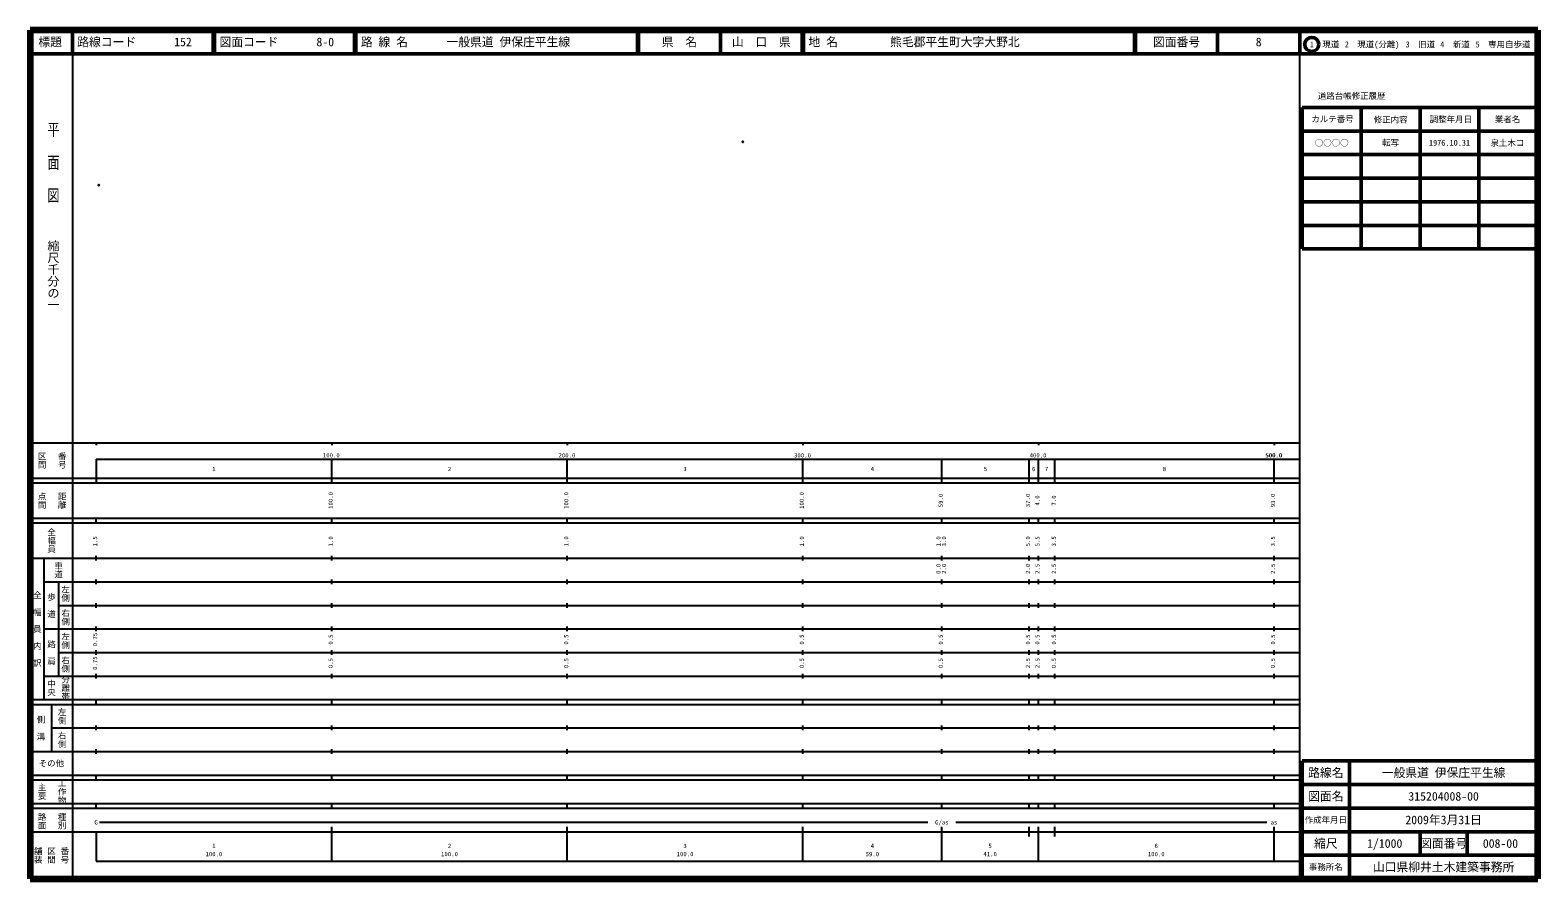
# Model space of a CAD drawing. Units: millimetres on the paper. Extents: x 40 to 680, y 20 to 380.
import ezdxf
from ezdxf.enums import TextEntityAlignment as Align

# ---------------------------------------------------------------- set-up
doc = ezdxf.new("R2010")
doc.units = ezdxf.units.MM
doc.header["$PDMODE"] = 32
doc.header["$PDSIZE"] = 0.5
doc.layers.add('M-OTRS', color=6, linetype='Continuous')
doc.layers.add('M-TTL-TXT', color=7, linetype='Continuous')
for name, color, linetype, lineweight in [('M-TTL', 2, 'Continuous', 140), ('M-TTL-BAND', 7, 'Continuous', 25), ('M-TTL-FRAM', 2, 'Continuous', 50), ('M-TTL-LINE', 7, 'Continuous', 50)]:
    doc.layers.add(name, color=color, linetype=linetype, lineweight=lineweight)
doc.styles.add('@ＭＳ ゴシック', font='')
doc.styles.add('ＭＳ ゴシック', font='')
doc.styles.get('@ＭＳ ゴシック').set_extended_font_data('@MS Gothic')
doc.styles.get('ＭＳ ゴシック').set_extended_font_data('MS Gothic')

msp = doc.modelspace()

# ---------------------------------------------------------------- linework, layer by layer
at = {"layer": 'M-OTRS'}
for p in [(342.508, 332.639), (69.186, 314.231)]:
    msp.add_point(p, dxfattribs=at)
at = {"layer": 'M-TTL'}
for p, q in [((40, 380), (40, 20)), ((680, 380), (40, 380)), ((680, 20), (680, 380)), ((40, 20), (680, 20))]:
    msp.add_line(p, q, dxfattribs=at)
at = {"layer": 'M-TTL-BAND'}
for p, q in [((58, 370), (58, 20)), ((579, 20), (579, 370)), ((40, 205), (579, 205)), ((68, 205), (68, 204)), ((168, 205), (168, 204)), ((268, 205), (268, 204)), ((368, 205), (368, 204)), ((468, 205), (468, 204)), ((568, 205), (568, 204)), ((68, 198), (579, 198)), ((68, 198), (68, 188)), ((168, 188), (168, 198)), ((268, 188), (268, 198)), ((368, 188), (368, 198)), ((427, 188), (427, 198)), ((464, 188), (464, 198)), ((468, 188), (468, 198)), ((475, 188), (475, 198)), ((568, 188), (568, 198)), ((40, 190), (579, 190)), ((40, 188), (579, 188)), ((40, 173), (579, 173)), ((68, 171), (68, 173)), ((168, 171), (168, 173)), ((268, 171), (268, 173)), ((368, 171), (368, 173)), ((427, 171), (427, 173)), ((464, 171), (464, 173)), ((468, 171), (468, 173)), ((475, 171), (475, 173)), ((568, 171), (568, 173)), ((40, 171), (579, 171)), ((40, 156), (579, 156)), ((46, 96), (46, 156)), ((68, 155), (68, 157)), ((168, 155), (168, 157)), ((268, 155), (268, 157)), ((368, 155), (368, 157)), ((427, 155), (427, 157)), ((464, 155), (464, 157)), ((468, 155), (468, 157)), ((475, 155), (475, 157)), ((568, 155), (568, 157)), ((46, 146), (579, 146)), ((52, 146), (52, 106)), ((68, 145), (68, 147)), ((168, 145), (168, 147)), ((268, 145), (268, 147)), ((368, 145), (368, 147)), ((427, 145), (427, 147)), ((464, 145), (464, 147)), ((468, 145), (468, 147)), ((475, 145), (475, 147)), ((568, 145), (568, 147)), ((52, 136), (579, 136)), ((68, 135), (68, 137)), ((168, 135), (168, 137)), ((268, 135), (268, 137)), ((368, 135), (368, 137)), ((427, 135), (427, 137)), ((464, 135), (464, 137)), ((468, 135), (468, 137)), ((475, 135), (475, 137)), ((568, 135), (568, 137)), ((46, 126), (579, 126)), ((68, 125), (68, 127)), ((168, 125), (168, 127)), ((268, 125), (268, 127)), ((368, 125), (368, 127)), ((427, 125), (427, 127)), ((464, 125), (464, 127)), ((468, 125), (468, 127)), ((475, 125), (475, 127)), ((568, 125), (568, 127)), ((52, 116), (579, 116)), ((68, 115), (68, 117)), ((168, 115), (168, 117)), ((268, 115), (268, 117)), ((368, 115), (368, 117)), ((427, 115), (427, 117)), ((464, 115), (464, 117)), ((468, 115), (468, 117)), ((475, 115), (475, 117)), ((568, 115), (568, 117)), ((46, 106), (579, 106)), ((68, 105), (68, 107)), ((168, 105), (168, 107)), ((268, 105), (268, 107)), ((368, 105), (368, 107)), ((427, 105), (427, 107)), ((464, 105), (464, 107)), ((468, 105), (468, 107)), ((475, 105), (475, 107)), ((568, 105), (568, 107)), ((40, 96), (579, 96)), ((68, 94), (68, 96)), ((168, 94), (168, 96)), ((268, 94), (268, 96)), ((368, 94), (368, 96)), ((427, 94), (427, 96)), ((464, 94), (464, 96)), ((468, 94), (468, 96)), ((475, 94), (475, 96)), ((568, 94), (568, 96)), ((40, 94), (579, 94)), ((49, 94), (49, 74)), ((49, 84), (579, 84)), ((68, 83), (68, 85)), ((168, 83), (168, 85)), ((268, 83), (268, 85)), ((368, 83), (368, 85)), ((427, 83), (427, 85)), ((464, 83), (464, 85)), ((468, 83), (468, 85)), ((475, 83), (475, 85)), ((568, 83), (568, 85)), ((40, 74), (579, 74)), ((68, 73), (68, 75)), ((168, 73), (168, 75)), ((268, 73), (268, 75)), ((368, 73), (368, 75)), ((427, 73), (427, 75)), ((464, 73), (464, 75)), ((468, 73), (468, 75)), ((475, 73), (475, 75)), ((568, 73), (568, 75)), ((40, 64), (579, 64)), ((68, 62), (68, 64)), ((168, 62), (168, 64)), ((268, 62), (268, 64)), ((368, 62), (368, 64)), ((427, 62), (427, 64)), ((464, 62), (464, 64)), ((468, 62), (468, 64)), ((475, 62), (475, 64)), ((568, 62), (568, 64)), ((40, 62), (579, 62)), ((40, 52), (579, 52)), ((68, 50), (68, 52)), ((168, 50), (168, 52)), ((268, 50), (268, 52)), ((368, 50), (368, 52)), ((427, 50), (427, 52)), ((464, 50), (464, 52)), ((468, 50), (468, 52)), ((475, 50), (475, 52)), ((568, 50), (568, 52)), ((40, 50), (579, 50)), ((40, 40), (579, 40)), ((68, 40), (68, 27.5)), ((69.5, 44), (421, 44)), ((168, 27.5), (168, 42)), ((268, 27.5), (268, 42)), ((368, 27.5), (368, 42)), ((427, 27.5), (427, 42)), ((433, 44), (565, 44)), ((464, 38), (464, 42)), ((468, 27.5), (468, 42)), ((475, 38), (475, 42)), ((568, 27.5), (568, 42)), ((68, 27.5), (579, 27.5))]:
    msp.add_line(p, q, dxfattribs=at)
at = {"layer": 'M-TTL-FRAM'}
for p, q in [((580, 347.197), (580, 287.197)), ((580, 347.197), (680, 347.197)), ((580, 287.197), (680, 287.197)), ((680, 70), (580, 70)), ((580, 70), (580, 20))]:
    msp.add_line(p, q, dxfattribs=at)
at = {"layer": 'M-TTL-LINE'}
for p, q in [((58, 380), (58, 370)), ((117.75, 380), (117.75, 370)), ((118.25, 380), (118.25, 370)), ((177.75, 380), (177.75, 370)), ((178.25, 380), (178.25, 370)), ((297.75, 380), (297.75, 370)), ((298.25, 380), (298.25, 370)), ((333, 380), (333, 370)), ((367.75, 380), (367.75, 370)), ((368.25, 380), (368.25, 370)), ((508.747, 380), (508.747, 370)), ((509.247, 380), (509.247, 370)), ((543.997, 380), (543.997, 370)), ((579, 380), (579, 370)), ((40, 370), (680, 370)), ((605, 347.197), (605, 287.197)), ((630, 347.197), (630, 287.197)), ((655, 347.197), (655, 287.197)), ((580, 337.197), (680, 337.197)), ((580, 327.197), (680, 327.197)), ((580, 317.197), (680, 317.197)), ((580, 307.197), (680, 307.197)), ((580, 297.197), (680, 297.197)), ((600, 70), (600, 20)), ((680, 60), (580, 60)), ((680, 50), (580, 50)), ((680, 40), (580, 40)), ((630, 40), (630, 30)), ((650, 40), (650, 30)), ((680, 30), (580, 30))]:
    msp.add_line(p, q, dxfattribs=at)
msp.add_circle((584.031, 373.958), 3, dxfattribs=at)

# ---------------------------------------------------------------- texts
at = {"layer": 'M-TTL-BAND', "style": '@ＭＳ ゴシック', "width": 1.4}
msp.add_text('平  面  図', height=3.666, rotation=270, dxfattribs=at).set_placement((49.777, 306.475), align=Align.MIDDLE_RIGHT)
at = {"layer": 'M-TTL-BAND', "style": '@ＭＳ ゴシック'}
msp.add_text('縮尺千分の一', height=3.666, rotation=270, dxfattribs=at).set_placement((49.777, 261.03), align=Align.MIDDLE_RIGHT)
for s, p in [('区間', (45, 197.5)), ('番号', (53.5, 197.5)), ('点間', (45, 180.5)), ('距離', (53.5, 180.5)), ('全幅員', (49, 163.5)), ('車道', (52, 151)), ('全\u3000幅\u3000員\u3000内\u3000訳', (43, 126)), ('歩\u3000道', (49, 136)), ('左側', (55, 141)), ('右側', (55, 131)), ('左側', (55, 121)), ('路\u3000肩', (49, 116)), ('右側', (55, 111)), ('中央', (49, 101)), ('分離帯', (55, 101)), ('左側', (53.5, 89)), ('側\u3000溝', (44.5, 84)), ('右側', (53.5, 79)), ('主要', (45, 57)), ('工作物', (53.5, 57)), ('路面', (45, 44.5)), ('種別', (53.5, 44.5)), ('舗装', (43.333, 30)), ('区間', (49, 30)), ('番号', (54.667, 30))]:
    msp.add_text(s, height=2.566, rotation=270, dxfattribs=at).set_placement(p, align=Align.MIDDLE_CENTER)
at = {"layer": 'M-TTL-BAND', "style": 'ＭＳ ゴシック'}
for s, p in [('100.0', (167.844, 198.195)), ('200.0', (267.844, 198.195)), ('300.0', (367.844, 198.195)), ('400.0', (467.844, 198.195)), ('500.0', (567.844, 198.195)), ('500.0', (568, 198.195)), ('1', (118, 192.405)), ('2', (218, 192.405)), ('3', (318, 192.405)), ('4', (397.5, 192.405)), ('5', (445.5, 192.405)), ('6', (466, 192.405)), ('7', (471.5, 192.405)), ('8', (521.5, 192.405)), ('G', (68, 42.5)), ('G/as', (427, 42.5)), ('as', (568, 42.5)), ('1', (118, 32.523)), ('2', (218, 32.523)), ('3', (318, 32.523)), ('4', (397.5, 32.523)), ('5', (447.5, 32.523)), ('6', (518, 32.523)), ('100.0', (118, 29.033)), ('100.0', (218, 29.033)), ('100.0', (318, 29.033)), ('59.0', (397.5, 29.033)), ('41.0', (447.5, 29.033)), ('100.0', (518, 29.033))]:
    msp.add_text(s, height=1.833, dxfattribs=at).set_placement(p, align=Align.BOTTOM_CENTER)
for s, p in [('100.0', (169, 180.5)), ('100.0', (269, 180.5)), ('100.0', (369, 180.5)), ('59.0', (428, 180.5)), ('37.0', (465, 180.5)), ('4.0', (469, 180.5)), ('7.0', (476, 180.5)), ('93.0', (569, 180.5)), ('1.5', (69, 163.174)), ('1.0', (169, 163.174)), ('1.0', (269, 163.174)), ('1.0', (369, 163.174)), ('1.0', (427, 163.174)), ('3.0', (429.37, 163.174)), ('5.0', (465, 163.174)), ('5.5', (469, 163.174)), ('3.5', (476, 163.174)), ('3.5', (569, 163.174)), ('0.0', (427, 151.5)), ('2.0', (429.37, 151.5)), ('2.0', (465, 151.5)), ('2.5', (469, 151.5)), ('2.5', (476, 151.5)), ('2.5', (569, 151.5)), ('0.75', (69, 121.5)), ('0.5', (169, 121.5)), ('0.5', (269, 121.5)), ('0.5', (369, 121.5)), ('0.5', (428, 121.5)), ('0.5', (465, 121.5)), ('0.5', (469, 121.5)), ('0.5', (476, 121.5)), ('0.5', (569, 121.5)), ('0.75', (69, 111.5)), ('0.5', (169, 111.5)), ('0.5', (269, 111.5)), ('0.5', (369, 111.5)), ('0.5', (428, 111.5)), ('2.5', (465, 111.5)), ('2.5', (469, 111.5)), ('0.5', (476, 111.5)), ('0.5', (569, 111.5))]:
    msp.add_text(s, height=1.833, rotation=90, dxfattribs=at).set_placement(p, align=Align.BOTTOM_CENTER)
msp.add_text('その他', height=2.566, dxfattribs=at).set_placement((49, 69), align=Align.MIDDLE_CENTER)
at = {"layer": 'M-TTL-TXT', "style": 'ＭＳ ゴシック'}
for s, height, p in [('標題', 3.666, (48.5, 375)), ('県\u3000名', 3.666, (315.625, 375)), ('山\u3000口\u3000県', 3.666, (350.375, 375)), ('図面番号', 3.666, (526.622, 375)), ('8', 3.666, (561.497, 375)), ('1\u3000現道', 2.566, (589.448, 373.958)), ('2\u3000現道(分離)', 2.566, (609.619, 373.958)), ('3\u3000旧道', 2.566, (630.121, 373.958)), ('4\u3000新道', 2.566, (644.824, 373.958)), ('5\u3000専用自歩道', 2.566, (665.228, 373.958)), ('道路台帳修正履歴', 2.566, (600.968, 352.113)), ('カルテ番号', 2.566, (592.839, 342.277)), ('修正内容', 2.566, (617.509, 342.023)), ('調整年月日', 2.566, (643.089, 342.197)), ('業者名', 2.566, (667.134, 342.197)), ('○○○○', 2.566, (592.5, 332.189)), ('転写', 2.566, (617.5, 332.245)), ('1976.10.31', 2.566, (642.5, 332.245)), ('泉土木コ', 2.566, (667.077, 332.189)), ('路線名', 3.666, (590, 65)), ('路線名', 3.666, (590, 65)), ('一般県道 伊保庄平生線', 3.666, (640, 65)), ('図面名', 3.666, (590, 55)), ('図面名', 3.666, (590, 55)), ('315204008-00', 3.666, (640, 55)), ('作成年月日', 2.566, (590, 45)), ('作成年月日', 2.566, (590, 45)), ('2009年3月31日', 3.666, (640, 45)), ('縮尺', 3.666, (590, 35)), ('縮尺', 3.666, (590, 35)), ('1/1000', 3.666, (615, 35)), ('図面番号', 3.666, (640, 35)), ('図面番号', 3.666, (640, 35)), ('008-00', 3.666, (664.125, 35)), ('事務所名', 2.566, (590, 25)), ('事務所名', 2.566, (590, 25)), ('山口県柳井土木建築事務所', 3.666, (640, 25))]:
    msp.add_text(s, height=height, dxfattribs=at).set_placement(p, align=Align.MIDDLE_CENTER)
for s, p in [('路線コード', (60, 375)), ('152', (101.142, 375)), ('図面コード', (120.38, 375)), ('8-0', (161.521, 375)), ('路 線 名', (180.38, 375)), ('一般県道 伊保庄平生線', (216.734, 375)), ('地 名', (370.38, 375)), ('熊毛郡平生町大字大野北', (405.024, 375))]:
    msp.add_text(s, height=3.666, dxfattribs=at).set_placement(p, align=Align.MIDDLE_LEFT)

doc.saveas('drawing.dxf')
